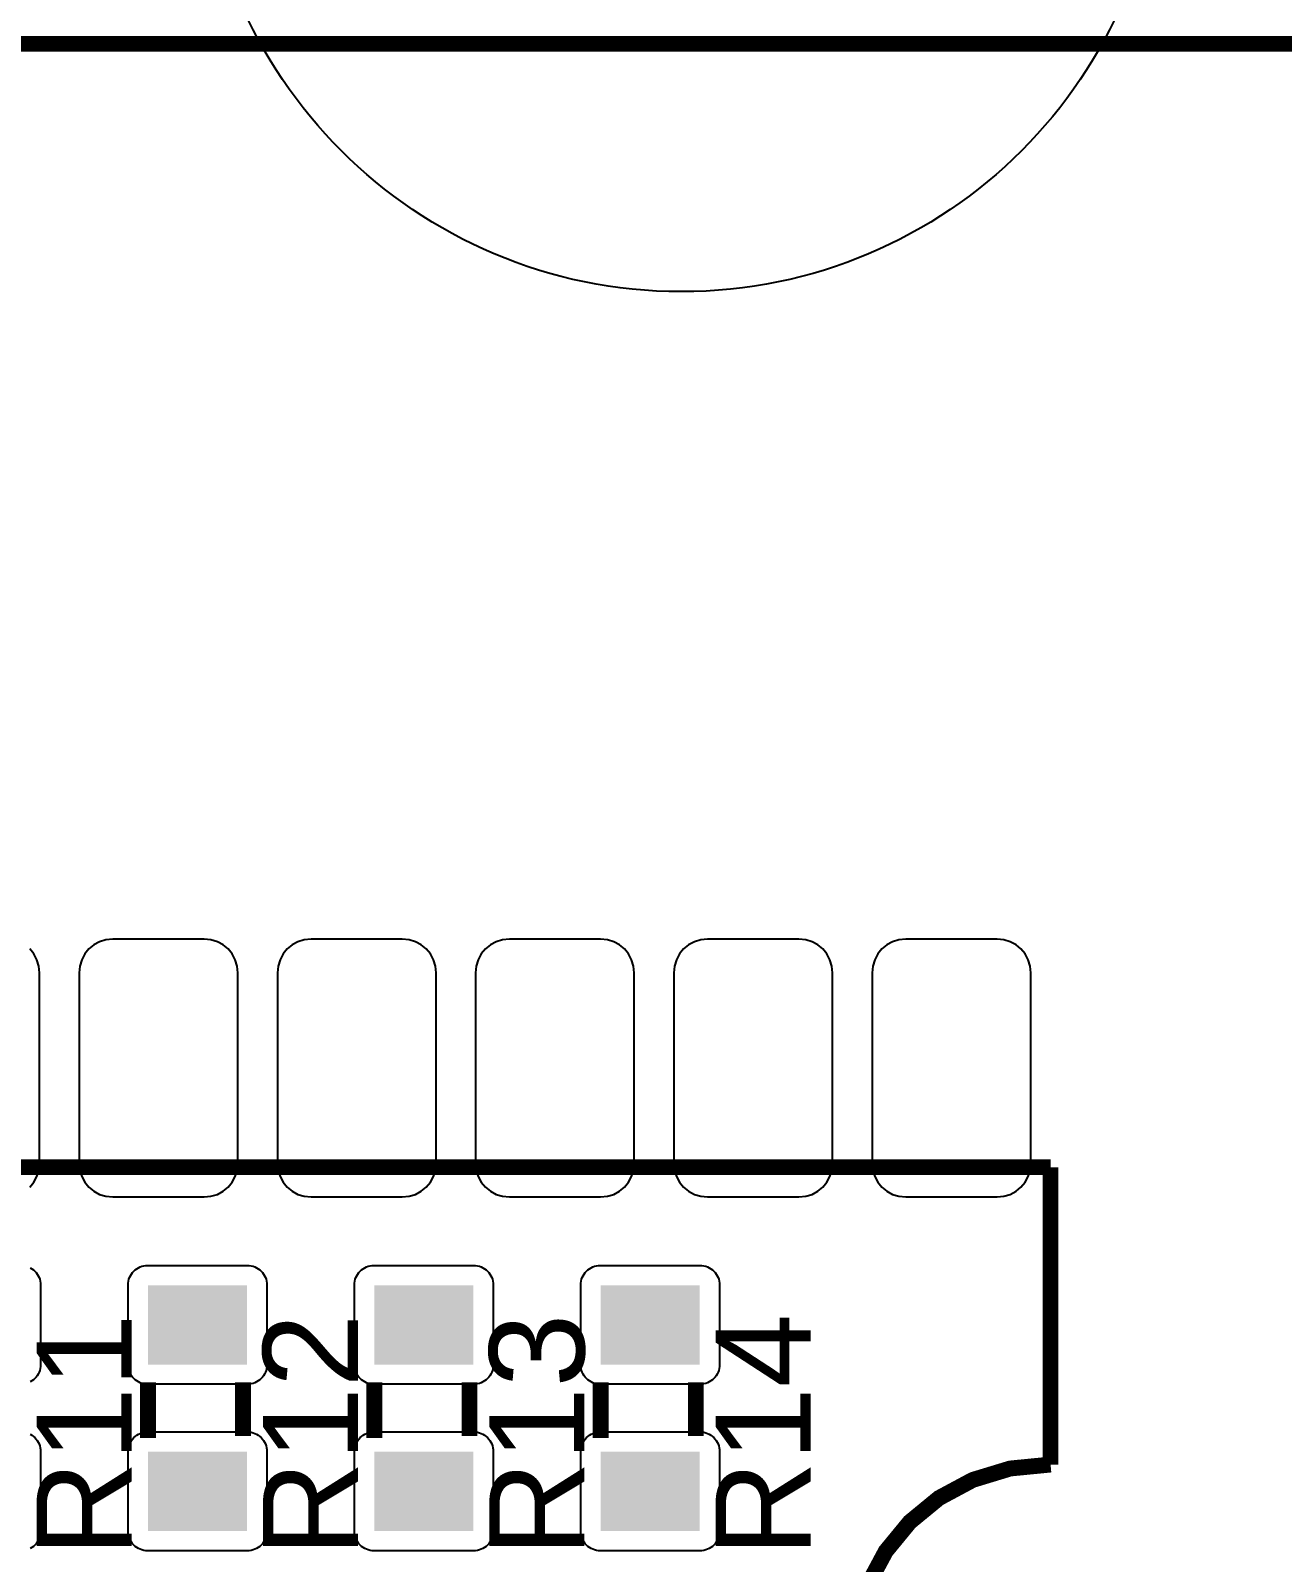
# Model space of a CAD drawing. Header units: inches. Extents: x -1.93 to 1.94, y -2.6 to 2.6.
# Drawn here: x 0.336 to 0.967, y 0.762 to 1.535 of the extents above; entities that cross this region are included whole.
import ezdxf

# ---------------------------------------------------------------- set-up
doc = ezdxf.new("R2010")
doc.units = ezdxf.units.IN
doc.layers.get('0').update_dxf_attribs({"linetype": 'CONTINUOUS'})

# ---------------------------------------------------------------- blocks, each defined once
blk = doc.blocks.new('RPAD')
blk.add_trace([(-0.5, -0.5), (-0.5, 0.5), (0.5, -0.5), (0.5, 0.5)])

msp = doc.modelspace()

# ---------------------------------------------------------------- linework, layer by layer
at = {"const_width": 0.008}
for points in [[(1.573465, 1.528117), (-1.576142, 1.528117)], [(1.573465, 1.528117), (-1.576142, 1.528117)], [(1.573465, 1.528117), (-1.576142, 1.528117)], [(0.850276, 0.961417), (-1.149724, 0.961417)], [(0.850276, 0.961417), (-1.149724, 0.961417)], [(0.850276, 0.961417), (-1.149724, 0.961417)], [(0.850276, 0.811417), (0.850276, 0.961417)], [(0.850276, 0.811417), (0.850276, 0.961417)], [(0.850276, 0.811417), (0.850276, 0.961417)], [(0.394961, 0.85289), (0.394961, 0.82489)], [(0.394961, 0.85289), (0.394961, 0.82489)], [(0.394961, 0.85289), (0.394961, 0.82489)], [(0.442961, 0.85289), (0.442961, 0.82589)], [(0.442961, 0.85289), (0.442961, 0.82589)], [(0.442961, 0.85289), (0.442961, 0.82589)], [(0.509134, 0.85289), (0.509134, 0.82489)], [(0.509134, 0.85289), (0.509134, 0.82489)], [(0.509134, 0.85289), (0.509134, 0.82489)], [(0.557134, 0.85289), (0.557134, 0.82589)], [(0.557134, 0.85289), (0.557134, 0.82589)], [(0.557134, 0.85289), (0.557134, 0.82589)], [(0.623307, 0.85289), (0.623307, 0.82489)], [(0.623307, 0.85289), (0.623307, 0.82489)], [(0.623307, 0.85289), (0.623307, 0.82489)], [(0.671307, 0.85289), (0.671307, 0.82589)], [(0.671307, 0.85289), (0.671307, 0.82589)], [(0.671307, 0.85289), (0.671307, 0.82589)], [(0.750276, 0.711417), (0.752276, 0.731792), (0.758026, 0.750667), (0.76715, 0.767667), (0.779276, 0.782417), (0.794026, 0.794543), (0.811026, 0.803667), (0.829901, 0.809417), (0.850276, 0.811417)], [(0.750276, 0.711417), (0.752276, 0.731792), (0.758026, 0.750667), (0.76715, 0.767667), (0.779276, 0.782417), (0.794026, 0.794543), (0.811026, 0.803667), (0.829901, 0.809417), (0.850276, 0.811417)], [(0.750276, 0.711417), (0.752276, 0.731792), (0.758026, 0.750667), (0.76715, 0.767667), (0.779276, 0.782417), (0.794026, 0.794543), (0.811026, 0.803667), (0.829901, 0.809417), (0.850276, 0.811417)]]:
    msp.add_lwpolyline(points, dxfattribs=at)
for points in [[(0.377276, 0.946417), (0.423276, 0.946417), (0.426752, 0.946756), (0.429966, 0.947729), (0.432857, 0.949275), (0.435361, 0.951331), (0.437418, 0.953836), (0.438964, 0.956727), (0.439937, 0.959941), (0.440276, 0.963417), (0.440276, 1.059417), (0.439937, 1.062893), (0.438964, 1.066107), (0.437418, 1.068998), (0.435361, 1.071503), (0.432857, 1.07356), (0.429966, 1.075106), (0.426752, 1.076079), (0.423276, 1.076417), (0.377276, 1.076417), (0.3738, 1.076079), (0.370585, 1.075106), (0.367694, 1.07356), (0.36519, 1.071503), (0.363133, 1.068998), (0.361587, 1.066107), (0.360614, 1.062893), (0.360276, 1.059417), (0.360276, 0.963417), (0.360614, 0.959941), (0.361587, 0.956727), (0.363133, 0.953836), (0.36519, 0.951331), (0.367694, 0.949275), (0.370585, 0.947729), (0.3738, 0.946756), (0.377276, 0.946417)], [(0.477276, 0.946417), (0.523276, 0.946417), (0.526752, 0.946756), (0.529966, 0.947729), (0.532857, 0.949275), (0.535361, 0.951331), (0.537418, 0.953836), (0.538964, 0.956727), (0.539937, 0.959941), (0.540276, 0.963417), (0.540276, 1.059417), (0.539937, 1.062893), (0.538964, 1.066107), (0.537418, 1.068998), (0.535361, 1.071503), (0.532857, 1.07356), (0.529966, 1.075106), (0.526752, 1.076079), (0.523276, 1.076417), (0.477276, 1.076417), (0.4738, 1.076079), (0.470585, 1.075106), (0.467694, 1.07356), (0.46519, 1.071503), (0.463133, 1.068998), (0.461587, 1.066107), (0.460614, 1.062893), (0.460276, 1.059417), (0.460276, 0.963417), (0.460614, 0.959941), (0.461587, 0.956727), (0.463133, 0.953836), (0.46519, 0.951331), (0.467694, 0.949275), (0.470585, 0.947729), (0.4738, 0.946756), (0.477276, 0.946417)], [(0.577276, 0.946417), (0.623276, 0.946417), (0.626752, 0.946756), (0.629966, 0.947729), (0.632857, 0.949275), (0.635361, 0.951331), (0.637418, 0.953836), (0.638964, 0.956727), (0.639937, 0.959941), (0.640276, 0.963417), (0.640276, 1.059417), (0.639937, 1.062893), (0.638964, 1.066107), (0.637418, 1.068998), (0.635361, 1.071503), (0.632857, 1.07356), (0.629966, 1.075106), (0.626752, 1.076079), (0.623276, 1.076417), (0.577276, 1.076417), (0.5738, 1.076079), (0.570585, 1.075106), (0.567694, 1.07356), (0.56519, 1.071503), (0.563133, 1.068998), (0.561587, 1.066107), (0.560614, 1.062893), (0.560276, 1.059417), (0.560276, 0.963417), (0.560614, 0.959941), (0.561587, 0.956727), (0.563133, 0.953836), (0.56519, 0.951331), (0.567694, 0.949275), (0.570585, 0.947729), (0.5738, 0.946756), (0.577276, 0.946417)], [(0.677276, 0.946417), (0.723276, 0.946417), (0.726752, 0.946756), (0.729966, 0.947729), (0.732857, 0.949275), (0.735361, 0.951331), (0.737418, 0.953836), (0.738964, 0.956727), (0.739937, 0.959941), (0.740276, 0.963417), (0.740276, 1.059417), (0.739937, 1.062893), (0.738964, 1.066107), (0.737418, 1.068998), (0.735361, 1.071503), (0.732857, 1.07356), (0.729966, 1.075106), (0.726752, 1.076079), (0.723276, 1.076417), (0.677276, 1.076417), (0.6738, 1.076079), (0.670585, 1.075106), (0.667694, 1.07356), (0.66519, 1.071503), (0.663133, 1.068998), (0.661587, 1.066107), (0.660614, 1.062893), (0.660276, 1.059417), (0.660276, 0.963417), (0.660614, 0.959941), (0.661587, 0.956727), (0.663133, 0.953836), (0.66519, 0.951331), (0.667694, 0.949275), (0.670585, 0.947729), (0.6738, 0.946756), (0.677276, 0.946417)], [(0.777276, 0.946417), (0.823276, 0.946417), (0.826752, 0.946756), (0.829966, 0.947729), (0.832857, 0.949275), (0.835361, 0.951331), (0.837418, 0.953836), (0.838964, 0.956727), (0.839937, 0.959941), (0.840276, 0.963417), (0.840276, 1.059417), (0.839937, 1.062893), (0.838964, 1.066107), (0.837418, 1.068998), (0.835361, 1.071503), (0.832857, 1.07356), (0.829966, 1.075106), (0.826752, 1.076079), (0.823276, 1.076417), (0.777276, 1.076417), (0.7738, 1.076079), (0.770585, 1.075106), (0.767694, 1.07356), (0.76519, 1.071503), (0.763133, 1.068998), (0.761587, 1.066107), (0.760614, 1.062893), (0.760276, 1.059417), (0.760276, 0.963417), (0.760614, 0.959941), (0.761587, 0.956727), (0.763133, 0.953836), (0.76519, 0.951331), (0.767694, 0.949275), (0.770585, 0.947729), (0.7738, 0.946756), (0.777276, 0.946417)], [(0.454961, 0.90189), (0.454961, 0.86189), (0.45491, 0.86085), (0.454762, 0.859845), (0.45452, 0.858878), (0.454189, 0.857954), (0.453774, 0.857078), (0.45328, 0.856254), (0.45271, 0.855486), (0.45207, 0.85478), (0.451364, 0.85414), (0.450596, 0.853571), (0.449772, 0.853076), (0.448896, 0.852661), (0.447972, 0.852331), (0.447005, 0.852089), (0.446, 0.85194), (0.444961, 0.85189), (0.394961, 0.85189), (0.393921, 0.85194), (0.392916, 0.852089), (0.391949, 0.852331), (0.391025, 0.852661), (0.390149, 0.853076), (0.389325, 0.853571), (0.388557, 0.85414), (0.387851, 0.85478), (0.387211, 0.855486), (0.386642, 0.856254), (0.386147, 0.857078), (0.385732, 0.857954), (0.385402, 0.858878), (0.385159, 0.859845), (0.385011, 0.86085), (0.384961, 0.86189), (0.384961, 0.90189), (0.385011, 0.902929), (0.385159, 0.903934), (0.385402, 0.904901), (0.385732, 0.905825), (0.386147, 0.906702), (0.386642, 0.907526), (0.387211, 0.908293), (0.387851, 0.908999), (0.388557, 0.909639), (0.389325, 0.910209), (0.390149, 0.910703), (0.391025, 0.911118), (0.391949, 0.911449), (0.392916, 0.911691), (0.393921, 0.911839), (0.394961, 0.91189), (0.444961, 0.91189), (0.446, 0.911839), (0.447005, 0.911691), (0.447972, 0.911449), (0.448896, 0.911118), (0.449772, 0.910703), (0.450596, 0.910209), (0.451364, 0.909639), (0.45207, 0.908999), (0.45271, 0.908293), (0.45328, 0.907526), (0.453774, 0.906702), (0.454189, 0.905825), (0.45452, 0.904901), (0.454762, 0.903934), (0.45491, 0.902929), (0.454961, 0.90189)], [(0.569134, 0.90189), (0.569134, 0.86189), (0.569083, 0.86085), (0.568935, 0.859845), (0.568693, 0.858878), (0.568362, 0.857954), (0.567948, 0.857078), (0.567453, 0.856254), (0.566883, 0.855486), (0.566243, 0.85478), (0.565537, 0.85414), (0.56477, 0.853571), (0.563946, 0.853076), (0.563069, 0.852661), (0.562145, 0.852331), (0.561178, 0.852089), (0.560173, 0.85194), (0.559134, 0.85189), (0.509134, 0.85189), (0.508094, 0.85194), (0.507089, 0.852089), (0.506122, 0.852331), (0.505198, 0.852661), (0.504322, 0.853076), (0.503498, 0.853571), (0.502731, 0.85414), (0.502024, 0.85478), (0.501384, 0.855486), (0.500815, 0.856254), (0.50032, 0.857078), (0.499906, 0.857954), (0.499575, 0.858878), (0.499333, 0.859845), (0.499184, 0.86085), (0.499134, 0.86189), (0.499134, 0.90189), (0.499184, 0.902929), (0.499333, 0.903934), (0.499575, 0.904901), (0.499906, 0.905825), (0.50032, 0.906702), (0.500815, 0.907526), (0.501384, 0.908293), (0.502024, 0.908999), (0.502731, 0.909639), (0.503498, 0.910209), (0.504322, 0.910703), (0.505198, 0.911118), (0.506122, 0.911449), (0.507089, 0.911691), (0.508094, 0.911839), (0.509134, 0.91189), (0.559134, 0.91189), (0.560173, 0.911839), (0.561178, 0.911691), (0.562145, 0.911449), (0.563069, 0.911118), (0.563946, 0.910703), (0.56477, 0.910209), (0.565537, 0.909639), (0.566243, 0.908999), (0.566883, 0.908293), (0.567453, 0.907526), (0.567948, 0.906702), (0.568362, 0.905825), (0.568693, 0.904901), (0.568935, 0.903934), (0.569083, 0.902929), (0.569134, 0.90189)], [(0.683307, 0.90189), (0.683307, 0.86189), (0.683257, 0.86085), (0.683108, 0.859845), (0.682866, 0.858878), (0.682535, 0.857954), (0.682121, 0.857078), (0.681626, 0.856254), (0.681057, 0.855486), (0.680417, 0.85478), (0.67971, 0.85414), (0.678943, 0.853571), (0.678119, 0.853076), (0.677243, 0.852661), (0.676319, 0.852331), (0.675352, 0.852089), (0.674346, 0.85194), (0.673307, 0.85189), (0.623307, 0.85189), (0.622268, 0.85194), (0.621263, 0.852089), (0.620296, 0.852331), (0.619372, 0.852661), (0.618495, 0.853076), (0.617671, 0.853571), (0.616904, 0.85414), (0.616198, 0.85478), (0.615557, 0.855486), (0.614988, 0.856254), (0.614493, 0.857078), (0.614079, 0.857954), (0.613748, 0.858878), (0.613506, 0.859845), (0.613357, 0.86085), (0.613307, 0.86189), (0.613307, 0.90189), (0.613357, 0.902929), (0.613506, 0.903934), (0.613748, 0.904901), (0.614079, 0.905825), (0.614493, 0.906702), (0.614988, 0.907526), (0.615557, 0.908293), (0.616198, 0.908999), (0.616904, 0.909639), (0.617671, 0.910209), (0.618495, 0.910703), (0.619372, 0.911118), (0.620296, 0.911449), (0.621263, 0.911691), (0.622268, 0.911839), (0.623307, 0.91189), (0.673307, 0.91189), (0.674346, 0.911839), (0.675352, 0.911691), (0.676319, 0.911449), (0.677243, 0.911118), (0.678119, 0.910703), (0.678943, 0.910209), (0.67971, 0.909639), (0.680417, 0.908999), (0.681057, 0.908293), (0.681626, 0.907526), (0.682121, 0.906702), (0.682535, 0.905825), (0.682866, 0.904901), (0.683108, 0.903934), (0.683257, 0.902929), (0.683307, 0.90189)], [(0.454961, 0.81789), (0.454961, 0.77789), (0.45491, 0.77685), (0.454762, 0.775845), (0.45452, 0.774878), (0.454189, 0.773954), (0.453774, 0.773078), (0.45328, 0.772254), (0.45271, 0.771486), (0.45207, 0.77078), (0.451364, 0.77014), (0.450596, 0.769571), (0.449772, 0.769076), (0.448896, 0.768661), (0.447972, 0.768331), (0.447005, 0.768089), (0.446, 0.76794), (0.444961, 0.76789), (0.394961, 0.76789), (0.393921, 0.76794), (0.392916, 0.768089), (0.391949, 0.768331), (0.391025, 0.768661), (0.390149, 0.769076), (0.389325, 0.769571), (0.388557, 0.77014), (0.387851, 0.77078), (0.387211, 0.771486), (0.386642, 0.772254), (0.386147, 0.773078), (0.385732, 0.773954), (0.385402, 0.774878), (0.385159, 0.775845), (0.385011, 0.77685), (0.384961, 0.77789), (0.384961, 0.81789), (0.385011, 0.818929), (0.385159, 0.819934), (0.385402, 0.820901), (0.385732, 0.821825), (0.386147, 0.822702), (0.386642, 0.823526), (0.387211, 0.824293), (0.387851, 0.824999), (0.388557, 0.825639), (0.389325, 0.826209), (0.390149, 0.826703), (0.391025, 0.827118), (0.391949, 0.827449), (0.392916, 0.827691), (0.393921, 0.827839), (0.394961, 0.82789), (0.444961, 0.82789), (0.446, 0.827839), (0.447005, 0.827691), (0.447972, 0.827449), (0.448896, 0.827118), (0.449772, 0.826703), (0.450596, 0.826209), (0.451364, 0.825639), (0.45207, 0.824999), (0.45271, 0.824293), (0.45328, 0.823526), (0.453774, 0.822702), (0.454189, 0.821825), (0.45452, 0.820901), (0.454762, 0.819934), (0.45491, 0.818929), (0.454961, 0.81789)], [(0.569134, 0.81789), (0.569134, 0.77789), (0.569083, 0.77685), (0.568935, 0.775845), (0.568693, 0.774878), (0.568362, 0.773954), (0.567948, 0.773078), (0.567453, 0.772254), (0.566883, 0.771486), (0.566243, 0.77078), (0.565537, 0.77014), (0.56477, 0.769571), (0.563946, 0.769076), (0.563069, 0.768661), (0.562145, 0.768331), (0.561178, 0.768089), (0.560173, 0.76794), (0.559134, 0.76789), (0.509134, 0.76789), (0.508094, 0.76794), (0.507089, 0.768089), (0.506122, 0.768331), (0.505198, 0.768661), (0.504322, 0.769076), (0.503498, 0.769571), (0.502731, 0.77014), (0.502024, 0.77078), (0.501384, 0.771486), (0.500815, 0.772254), (0.50032, 0.773078), (0.499906, 0.773954), (0.499575, 0.774878), (0.499333, 0.775845), (0.499184, 0.77685), (0.499134, 0.77789), (0.499134, 0.81789), (0.499184, 0.818929), (0.499333, 0.819934), (0.499575, 0.820901), (0.499906, 0.821825), (0.50032, 0.822702), (0.500815, 0.823526), (0.501384, 0.824293), (0.502024, 0.824999), (0.502731, 0.825639), (0.503498, 0.826209), (0.504322, 0.826703), (0.505198, 0.827118), (0.506122, 0.827449), (0.507089, 0.827691), (0.508094, 0.827839), (0.509134, 0.82789), (0.559134, 0.82789), (0.560173, 0.827839), (0.561178, 0.827691), (0.562145, 0.827449), (0.563069, 0.827118), (0.563946, 0.826703), (0.56477, 0.826209), (0.565537, 0.825639), (0.566243, 0.824999), (0.566883, 0.824293), (0.567453, 0.823526), (0.567948, 0.822702), (0.568362, 0.821825), (0.568693, 0.820901), (0.568935, 0.819934), (0.569083, 0.818929), (0.569134, 0.81789)], [(0.683307, 0.81789), (0.683307, 0.77789), (0.683257, 0.77685), (0.683108, 0.775845), (0.682866, 0.774878), (0.682535, 0.773954), (0.682121, 0.773078), (0.681626, 0.772254), (0.681057, 0.771486), (0.680417, 0.77078), (0.67971, 0.77014), (0.678943, 0.769571), (0.678119, 0.769076), (0.677243, 0.768661), (0.676319, 0.768331), (0.675352, 0.768089), (0.674346, 0.76794), (0.673307, 0.76789), (0.623307, 0.76789), (0.622268, 0.76794), (0.621263, 0.768089), (0.620296, 0.768331), (0.619372, 0.768661), (0.618495, 0.769076), (0.617671, 0.769571), (0.616904, 0.77014), (0.616198, 0.77078), (0.615557, 0.771486), (0.614988, 0.772254), (0.614493, 0.773078), (0.614079, 0.773954), (0.613748, 0.774878), (0.613506, 0.775845), (0.613357, 0.77685), (0.613307, 0.77789), (0.613307, 0.81789), (0.613357, 0.818929), (0.613506, 0.819934), (0.613748, 0.820901), (0.614079, 0.821825), (0.614493, 0.822702), (0.614988, 0.823526), (0.615557, 0.824293), (0.616198, 0.824999), (0.616904, 0.825639), (0.617671, 0.826209), (0.618495, 0.826703), (0.619372, 0.827118), (0.620296, 0.827449), (0.621263, 0.827691), (0.622268, 0.827839), (0.623307, 0.82789), (0.673307, 0.82789), (0.674346, 0.827839), (0.675352, 0.827691), (0.676319, 0.827449), (0.677243, 0.827118), (0.678119, 0.826703), (0.678943, 0.826209), (0.67971, 0.825639), (0.680417, 0.824999), (0.681057, 0.824293), (0.681626, 0.823526), (0.682121, 0.822702), (0.682535, 0.821825), (0.682866, 0.820901), (0.683108, 0.819934), (0.683257, 0.818929), (0.683307, 0.81789)]]:
    msp.add_lwpolyline(points, close=True)
for points in [[(0.335361, 0.951331), (0.337418, 0.953836), (0.338964, 0.956727), (0.339937, 0.959941), (0.340276, 0.963417), (0.340276, 1.059417), (0.339937, 1.062893), (0.338964, 1.066107), (0.337418, 1.068998), (0.335361, 1.071503)], [(0.335599, 0.910703), (0.336423, 0.910209), (0.337191, 0.909639), (0.337897, 0.908999), (0.338537, 0.908293), (0.339106, 0.907526), (0.339601, 0.906702), (0.340016, 0.905825), (0.340346, 0.904901), (0.340589, 0.903934), (0.340737, 0.902929), (0.340787, 0.90189), (0.340787, 0.90189), (0.340787, 0.86189), (0.340737, 0.86085), (0.340589, 0.859845), (0.340346, 0.858878), (0.340016, 0.857954), (0.339601, 0.857078), (0.339106, 0.856254), (0.338537, 0.855486), (0.337897, 0.85478), (0.337191, 0.85414), (0.336423, 0.853571), (0.335599, 0.853076)], [(0.335599, 0.826703), (0.336423, 0.826209), (0.337191, 0.825639), (0.337897, 0.824999), (0.338537, 0.824293), (0.339106, 0.823526), (0.339601, 0.822702), (0.340016, 0.821825), (0.340346, 0.820901), (0.340589, 0.819934), (0.340737, 0.818929), (0.340787, 0.81789), (0.340787, 0.81789), (0.340787, 0.77789), (0.340737, 0.77685), (0.340589, 0.775845), (0.340346, 0.774878), (0.340016, 0.773954), (0.339601, 0.773078), (0.339106, 0.772254), (0.338537, 0.771486), (0.337897, 0.77078), (0.337191, 0.77014), (0.336423, 0.769571), (0.335599, 0.769076)]]:
    msp.add_lwpolyline(points)
msp.add_circle((0.664055, 1.645669), 0.242565)
msp.add_circle((0.664055, 1.645669), 0.242565)
msp.add_circle((0.664055, 1.645669), 0.242565)

# ---------------------------------------------------------------- block references
at = {"xscale": 0.04, "yscale": 0.05, "rotation": -90}
for p in [(0.419961, 0.88189), (0.534134, 0.88189), (0.648307, 0.88189), (0.419961, 0.79789), (0.534134, 0.79789), (0.648307, 0.79789)]:
    msp.add_blockref('RPAD', p, dxfattribs=at)

# ---------------------------------------------------------------- texts
at = {"width": 1.041667}
for s, p in [('R11', (0.386787, 0.76489)), ('R11', (0.386787, 0.76489)), ('R11', (0.386787, 0.76489)), ('R12', (0.500961, 0.76489)), ('R12', (0.500961, 0.76489)), ('R12', (0.500961, 0.76489)), ('R13', (0.615134, 0.76489)), ('R13', (0.615134, 0.76489)), ('R13', (0.615134, 0.76489)), ('R14', (0.729307, 0.76489)), ('R14', (0.729307, 0.76489)), ('R14', (0.729307, 0.76489))]:
    msp.add_text(s, height=0.048, rotation=90, dxfattribs=at).set_placement(p)

doc.saveas('drawing.dxf')
